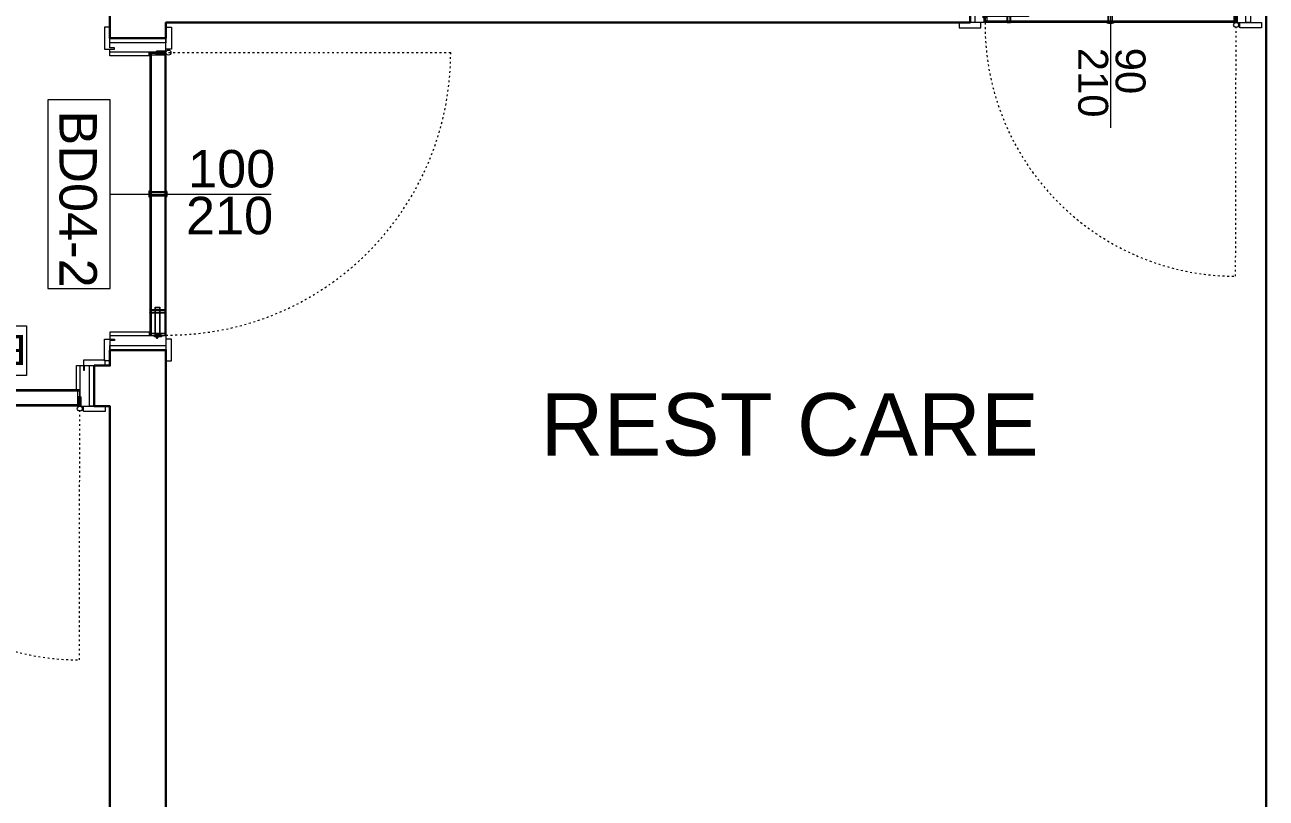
# Model space of a CAD drawing. Header units: centimetres. Extents: x 118932 to 154602, y -32682 to -23521.
# Drawn here: x 121888.6 to 122286.9, y -28468.2 to -28220.3 of the extents above; entities that cross this region are included whole.
import ezdxf

# ---------------------------------------------------------------- set-up
doc = ezdxf.new("R2010")
doc.units = ezdxf.units.CM
doc.header["$LTSCALE"] = 50
doc.header["$MEASUREMENT"] = 0
doc.linetypes.add('ACAD_ISO03W100', pattern=[30, 12, -18])
for name, color, linetype, lineweight, true_color in [('GEN_00_BL_Yazı', 7, 'Continuous', 0, 0x4f5250), ('GEN_02_TF_Kapı', 7, 'Continuous', 9, 0x4a3526), ('GEN_05_ML_Ahşap', 7, 'Continuous', 9, 0x745e3d), ('GEN_06_GR_İnce', 7, 'Continuous', 13, 0xb0b0a9), ('KALACAK DUVARLAR', 7, 'Continuous', 30, 0x005387)]:
    doc.layers.add(name, color=color, linetype=linetype, lineweight=lineweight, true_color=true_color)
doc.styles.add('ARIAL', font='arial.ttf')
doc.styles.add('arial_1_18', font='arial.ttf', dxfattribs={"height": 0.2})

# ---------------------------------------------------------------- blocks, each defined once
blk = doc.blocks.new('LEVEL -1_A BLOK_DUVAR')
at = {"layer": 'KALACAK DUVARLAR'}
for points in [[(48153.99, 9445), (48153.99, 8960.63), (47674.75, 8960.63)], [(47938.99, 9445), (47938.99, 9285), (48058.99, 9285), (48058.99, 9272), (47800.99, 9272), (47800.99, 9267), (47782.99, 9267), (47782.99, 9290), (47800.99, 9290), (47800.99, 9285), (47925.64, 9285), (47925.64, 9445)], [(47782.99, 8960.63), (47782.99, 9149), (47777.99, 9149), (47777.99, 9162), (47782.99, 9162), (47782.99, 9167), (47800.99, 9167), (47800.99, 8960.63)]]:
    blk.add_lwpolyline(points, dxfattribs=at)
blk = doc.blocks.new('LEVEL -1_A BLOK_MAHAL')
at = {"layer": 'GEN_00_BL_Yazı', "insert": (47921.17, 5002.16), "char_height": 20, "width": 445.9, "attachment_point": 1, "style": 'ARIAL'}
blk.add_mtext('REST CARE', dxfattribs=at)
blk = doc.blocks.new('BD03M')
at = {"layer": 'GEN_02_TF_Kapı'}
for p, q in [((4.2, 0.14), (4.2, -3)), ((4.5, 0.01), (4.5, -3)), ((4.8, 0.01), (4.8, -3)), ((5.1, 0.14), (5.1, -3)), ((44.31, 0), (44.31, -5.2, 0)), ((45.7, 0), (45.7, -5.2, 0)), ((77.07, 0), (77.07, -5.2, 0)), ((78.07, 0), (78.07, -5.2, 0)), ((85.5, 0), (85.5, -13)), ((85.5, 0), (90, 0)), ((4.5, 0), (0, 0)), ((4.5, -3), (4.2, -3)), ((4.5, 0), (4.5, -13)), ((4.82, -2.6), (4.5, -2.26)), ((4.82, -2.6), (4.5, -2.26)), ((4.82, -2.6), (4.5, -3.01)), ((4.8, 0), (85.2, 0)), ((4.8, -5.2), (4.8, 0)), ((4.8, -0.4), (85.2, -0.4)), ((4.8, -2.54), (4.8, -2.12)), ((4.8, -2.55), (4.82, -2.55)), ((4.8, -2.65), (4.8, -2.55)), ((4.8, -2.65), (4.82, -2.65)), ((4.8, -3.08), (4.8, -2.66)), ((5.1, -3), (4.8, -3)), ((4.82, -2.1), (5.18, -2.1)), ((4.82, -2.45), (4.82, -2.55)), ((4.82, -2.45), (4.93, -2.45)), ((4.82, -2.65), (4.82, -2.55)), ((4.82, -2.65), (4.82, -2.75)), ((4.82, -2.75), (4.93, -2.75)), ((5.18, -3.1), (4.82, -3.1)), ((4.93, -2.12), (4.93, -3.08)), ((4.93, -2.45), (4.93, -2.75)), ((5.2, -2.12), (5.2, -3.08)), ((5.4, -4.8), (5.4, -0.4)), ((84.6, -4.8), (84.6, -0.4)), ((84.8, -2.12), (84.8, -3.08)), ((85.18, -2.1), (84.82, -2.1)), ((84.82, -2.12), (84.82, -3.08)), ((85.18, -2.12), (84.82, -2.12)), ((84.82, -3.08), (85.18, -3.08)), ((84.82, -3.1), (85.18, -3.1)), ((85.07, -2.12), (85.07, -3.08)), ((85.18, -2.45), (85.07, -2.45)), ((85.07, -2.45), (85.07, -2.75)), ((85.18, -2.75), (85.07, -2.75)), ((85.18, -2.54), (85.18, -2.12)), ((85.18, -2.6), (85.5, -2.26)), ((85.18, -2.6), (85.5, -2.26)), ((85.18, -2.45), (85.18, -2.55)), ((85.18, -2.54), (85.2, -2.54)), ((85.2, -2.55), (85.18, -2.55)), ((85.18, -2.65), (85.18, -2.55)), ((85.18, -2.6), (85.5, -3.01)), ((85.18, -2.65), (85.18, -2.75)), ((85.2, -2.65), (85.18, -2.65)), ((85.18, -3.08), (85.18, -2.66)), ((85.18, -2.66), (85.2, -2.66)), ((85.2, -5.2), (85.2, 0)), ((85.2, -2.06), (85.2, -3.11)), ((86.2, -2.73), (85.2, -2.06)), ((85.2, -2.54), (85.2, -2.12)), ((85.2, -2.65), (85.2, -2.55)), ((85.2, -3.08), (85.2, -2.66)), ((86.2, -2.99), (85.2, -3.11)), ((85.2, -3.11), (85.2, -2.99)), ((85.7, -1.47), (85.8, -1.47)), ((85.8, -3.69), (85.7, -3.69)), ((85.8, -1.47), (85.8, -2.46)), ((85.8, -3.04), (85.8, -3.69)), ((86.2, -2.99), (86.2, -2.73)), ((5.7, -5.4), (4.5, -5.4)), ((4.8, -4.8), (85.2, -4.8)), ((4.8, -5.2), (85.2, -5.2)), ((5.7, -5.4), (5.7, -13)), ((44.41, -5.2), (45.6, -5.2)), ((84.3, -5.4), (84.3, -13)), ((84.3, -5.4), (85.5, -5.4)), ((3.5, -11.5), (3.1, -11.5)), ((3.1, -11.5), (3.1, -13)), ((3.5, -13), (3.5, -11.5)), ((86.5, -13), (86.5, -11.5)), ((86.5, -11.5), (86.9, -11.5)), ((86.9, -11.5), (86.9, -13)), ((3.1, -13), (0, -13)), ((5.7, -13), (3.5, -13)), ((84.3, -13), (86.5, -13))]:
    blk.add_line(p, q, dxfattribs=at)
at = {"layer": 'GEN_02_TF_Kapı', "linetype": 'ACAD_ISO03W100', "ltscale": 0.001}
blk.add_lwpolyline([(85.2, 0, 0.416564), (4.8, 81.35), (4.65, 0.8)], format="xyb", dxfattribs=at)
at = {"layer": 'GEN_02_TF_Kapı'}
for points in [[(3.5, 0), (-3.5, 0), (-3.5, 1.75), (3.5, 1.75)], [(46, 0), (44, 0), (44, 0.2), (44.4, 0.3), (45.6, 0.3), (46, 0.2)], [(44.41, 0), (44.31, 0), (44.31, -5.2), (44.41, -5.2)], [(45.6, -5.2), (44.4, -5.2), (44.4, 0), (45.6, 0)], [(45.6, 0), (45.7, 0), (45.7, -5.2), (45.6, -5.2)], [(77.17, 0), (77.07, 0), (77.07, -5.2), (77.17, -5.2)], [(77.07, 0), (77.17, 0), (77.17, -5.2), (77.07, -5.2)], [(77.17, -5.2), (77.97, -5.2), (77.97, 0), (77.17, 0)], [(77.97, 0), (78.07, 0), (78.07, -5.2), (77.97, -5.2)], [(78.07, 0), (77.97, 0), (77.97, -5.2), (78.07, -5.2)], [(86.5, 0), (93.5, 0), (93.5, 1.75), (86.5, 1.75)], [(88.5, 0), (90, 0), (90, -13), (88.5, -13)], [(0, 0), (1.5, 0), (1.5, -13), (0, -13)], [(71.25, -1.95), (85.1, -1.95), (85.1, -3.47), (71.25, -3.47)], [(71.35, -2.05), (85, -2.05), (85, -3.37), (71.35, -3.37)], [(85.2, -3.47), (85, -3.47), (85, -1.55), (85.2, -1.55)], [(85.7, -3.69), (85.5, -3.69), (85.5, -1.47), (85.7, -1.47)], [(46.01, -5.4), (44.01, -5.4), (44.01, -5.2), (46.01, -5.2)]]:
    blk.add_lwpolyline(points, close=True, dxfattribs=at)
for points in [[(4.8, -2.54), (4.82, -2.54), (4.82, -2.12), (5.18, -2.12), (5.18, -3.08), (4.82, -3.08), (4.82, -2.66), (4.8, -2.66)], [(3.1, -13), (-3.5, -13), (-3.5, -14.75), (3.5, -14.75), (3.5, -13)], [(86.9, -13), (93.5, -13), (93.5, -14.75), (86.5, -14.75), (86.5, -13)]]:
    blk.add_lwpolyline(points, dxfattribs=at)
blk.add_circle((4.65, 0.8), 0.8, dxfattribs=at)
for centre, start, end in [((4.82, -2.12), 91.5433, 178.4567), ((4.82, -3.08), 181.5433, 268.4567), ((5.18, -2.12), 1.5433, 88.4567), ((5.18, -3.08), 271.5433, 358.4567), ((84.82, -2.12), 91.5433, 178.4567), ((84.82, -3.08), 181.5433, 268.4567), ((85.18, -2.12), 1.5433, 88.4567), ((85.18, -3.08), 271.5433, 358.4567)]:
    blk.add_arc(centre, 0.0206, start, end, dxfattribs=at)
at = {"layer": 'GEN_05_ML_Ahşap'}
blk.add_lwpolyline([(45, -9.81), (45, 33.75)], dxfattribs=at)
blk.add_lwpolyline([(68.22, -25.81), (21.78, -25.81), (21.78, -9.81), (68.22, -9.81)], close=True, dxfattribs=at)
at = {"layer": 'GEN_00_BL_Yazı', "char_height": 9.6, "attachment_point": 7, "rotation": 90, "style": 'arial_1_18'}
for s, insert in [('\\A1;210', (55.44, 8.09)), ('\\A1;90', (43.44, 8.07))]:
    blk.add_mtext_dynamic_manual_height_columns(s, width=2834.1518, gutter_width=1500, heights=[310.23], dxfattribs=dict(at, insert=insert))
at = {"layer": 'GEN_00_BL_Yazı', "insert": (66.54, -22.98), "char_height": 9.6, "attachment_point": 9, "style": 'arial_1_18'}
blk.add_mtext_dynamic_manual_height_columns('\\A1;BD03M', width=2834.1518, gutter_width=1500, heights=[310.23], dxfattribs=at)
blk = doc.blocks.new('BD04-2')
at = {"layer": 'GEN_02_TF_Kapı'}
for p, q in [((4.5, 0), (0, 0)), ((4.2, 0.14), (4.2, -3)), ((4.5, 0.01), (4.5, -3)), ((4.5, 0), (4.5, -18)), ((4.8, 0.01), (4.8, -3)), ((4.8, 0), (95.2, 0)), ((4.8, -5.2), (4.8, 0)), ((5.1, 0.14), (5.1, -3)), ((49.31, 0), (49.31, -5.2, 0)), ((50.7, 0), (50.7, -5.2, 0)), ((87.07, 0), (87.07, -5.2, 0)), ((88.07, 0), (88.07, -5.2, 0)), ((95.2, -5.2), (95.2, 0)), ((95.5, 0), (95.5, -18)), ((95.5, 0), (100, 0)), ((4.5, -3), (4.2, -3)), ((4.82, -2.6), (4.5, -2.26)), ((4.82, -2.6), (4.5, -2.26)), ((4.82, -2.6), (4.5, -3.01)), ((4.8, -0.4), (95.2, -0.4)), ((4.8, -2.54), (4.8, -2.12)), ((4.8, -2.55), (4.82, -2.55)), ((4.8, -2.65), (4.8, -2.55)), ((4.8, -2.65), (4.82, -2.65)), ((4.8, -3.08), (4.8, -2.66)), ((5.1, -3), (4.8, -3)), ((4.82, -2.1), (5.18, -2.1)), ((4.82, -2.45), (4.82, -2.55)), ((4.82, -2.45), (4.93, -2.45)), ((4.82, -2.65), (4.82, -2.55)), ((4.82, -2.65), (4.82, -2.75)), ((4.82, -2.75), (4.93, -2.75)), ((5.18, -3.1), (4.82, -3.1)), ((4.93, -2.12), (4.93, -3.08)), ((4.93, -2.45), (4.93, -2.75)), ((5.2, -2.12), (5.2, -3.08)), ((5.4, -4.8), (5.4, -0.4)), ((94.6, -4.8), (94.6, -0.4)), ((94.8, -2.12), (94.8, -3.08)), ((95.18, -2.1), (94.82, -2.1)), ((94.82, -2.12), (94.82, -3.08)), ((95.18, -2.12), (94.82, -2.12)), ((94.82, -3.08), (95.18, -3.08)), ((94.82, -3.1), (95.18, -3.1)), ((95.07, -2.12), (95.07, -3.08)), ((95.18, -2.45), (95.07, -2.45)), ((95.07, -2.45), (95.07, -2.75)), ((95.18, -2.75), (95.07, -2.75)), ((95.18, -2.54), (95.18, -2.12)), ((95.18, -2.6), (95.5, -2.26)), ((95.18, -2.6), (95.5, -2.26)), ((95.18, -2.45), (95.18, -2.55)), ((95.18, -2.54), (95.2, -2.54)), ((95.2, -2.55), (95.18, -2.55)), ((95.18, -2.65), (95.18, -2.55)), ((95.18, -2.6), (95.5, -3.01)), ((95.18, -2.65), (95.18, -2.75)), ((95.2, -2.65), (95.18, -2.65)), ((95.18, -3.08), (95.18, -2.66)), ((95.18, -2.66), (95.2, -2.66)), ((95.2, -2.06), (95.2, -3.11)), ((96.2, -2.73), (95.2, -2.06)), ((95.2, -2.54), (95.2, -2.12)), ((95.2, -2.65), (95.2, -2.55)), ((95.2, -3.08), (95.2, -2.66)), ((96.2, -2.99), (95.2, -3.11)), ((95.2, -3.11), (95.2, -2.99)), ((95.7, -1.47), (95.8, -1.47)), ((95.8, -3.69), (95.7, -3.69)), ((95.8, -1.47), (95.8, -2.46)), ((95.8, -3.04), (95.8, -3.69)), ((96.2, -2.99), (96.2, -2.73)), ((5.7, -5.4), (4.5, -5.4)), ((4.8, -4.8), (95.2, -4.8)), ((4.8, -5.2), (95.2, -5.2)), ((5.7, -5.4), (5.7, -18)), ((49.41, -5.2), (50.6, -5.2)), ((94.3, -5.4), (94.3, -18)), ((94.3, -5.4), (95.5, -5.4)), ((3.1, -18), (0, -18)), ((3.5, -16.5), (3.1, -16.5)), ((3.1, -16.5), (3.1, -18)), ((3.5, -18), (3.5, -16.5)), ((5.7, -18), (3.5, -18)), ((94.3, -18), (96.5, -18)), ((96.5, -18), (96.5, -16.5)), ((96.5, -16.5), (96.9, -16.5)), ((96.9, -16.5), (96.9, -18))]:
    blk.add_line(p, q, dxfattribs=at)
at = {"layer": 'GEN_02_TF_Kapı', "linetype": 'ACAD_ISO03W100', "ltscale": 0.001}
blk.add_lwpolyline([(4.65, 0.8), (4.65, 91.35, -0.416804), (95.2, 0)], format="xyb", dxfattribs=at)
at = {"layer": 'GEN_02_TF_Kapı'}
for points in [[(3.5, 0), (-3.5, 0), (-3.5, 1.75), (3.5, 1.75)], [(0, 0), (1.5, 0), (1.5, -18), (0, -18)], [(51, 0), (49, 0), (49, 0.2), (49.4, 0.3), (50.6, 0.3), (51, 0.2)], [(49.41, 0), (49.31, 0), (49.31, -5.2), (49.41, -5.2)], [(50.6, -5.2), (49.4, -5.2), (49.4, 0), (50.6, 0)], [(50.6, 0), (50.7, 0), (50.7, -5.2), (50.6, -5.2)], [(87.17, 0), (87.07, 0), (87.07, -5.2), (87.17, -5.2)], [(87.07, 0), (87.17, 0), (87.17, -5.2), (87.07, -5.2)], [(87.17, -5.2), (87.97, -5.2), (87.97, 0), (87.17, 0)], [(87.97, 0), (88.07, 0), (88.07, -5.2), (87.97, -5.2)], [(88.07, 0), (87.97, 0), (87.97, -5.2), (88.07, -5.2)], [(96.5, 0), (103.5, 0), (103.5, 1.75), (96.5, 1.75)], [(98.5, 0), (100, 0), (100, -18), (98.5, -18)], [(86.25, -1.95), (95.1, -1.95), (95.1, -3.47), (86.25, -3.47)], [(86.35, -2.05), (95, -2.05), (95, -3.37), (86.35, -3.37)], [(95.2, -3.47), (95, -3.47), (95, -1.55), (95.2, -1.55)], [(95.7, -3.69), (95.5, -3.69), (95.5, -1.47), (95.7, -1.47)], [(51.01, -5.4), (49.01, -5.4), (49.01, -5.2), (51.01, -5.2)]]:
    blk.add_lwpolyline(points, close=True, dxfattribs=at)
for points in [[(4.8, -2.54), (4.82, -2.54), (4.82, -2.12), (5.18, -2.12), (5.18, -3.08), (4.82, -3.08), (4.82, -2.66), (4.8, -2.66)], [(3.1, -18), (-3.5, -18), (-3.5, -19.75), (3.5, -19.75), (3.5, -18)], [(96.9, -18), (103.5, -18), (103.5, -19.75), (96.5, -19.75), (96.5, -18)]]:
    blk.add_lwpolyline(points, dxfattribs=at)
blk.add_circle((4.65, 0.8), 0.8, dxfattribs=at)
for centre, start, end in [((4.82, -2.12), 91.5433, 178.4567), ((4.82, -3.08), 181.5433, 268.4567), ((5.18, -2.12), 1.5433, 88.4567), ((5.18, -3.08), 271.5433, 358.4567), ((94.82, -2.12), 91.5433, 178.4567), ((94.82, -3.08), 181.5433, 268.4567), ((95.18, -2.12), 1.5433, 88.4567), ((95.18, -3.08), 271.5433, 358.4567)]:
    blk.add_arc(centre, 0.0206, start, end, dxfattribs=at)
at = {"layer": 'GEN_05_ML_Ahşap'}
blk.add_lwpolyline([(50, -17.88), (50, 33.75)], dxfattribs=at)
blk.add_lwpolyline([(19.75, -37.88), (80.25, -37.88), (80.25, -17.88), (19.75, -17.88)], close=True, dxfattribs=at)
at = {"layer": 'GEN_00_BL_Yazı', "char_height": 12, "attachment_point": 7, "rotation": 90, "style": 'arial_1_18'}
for s, insert in [('\\A1;100', (48.05, 7.09)), ('\\A1;210', (63.05, 6.41))]:
    blk.add_mtext_dynamic_manual_height_columns(s, width=3542.6897, gutter_width=1875, heights=[387.79], dxfattribs=dict(at, insert=insert))
at = {"layer": 'GEN_00_BL_Yazı', "insert": (23.17, -34.34), "char_height": 12, "attachment_point": 7, "style": 'arial_1_18'}
blk.add_mtext_dynamic_manual_height_columns('\\A1;BD04-2', width=3542.6897, gutter_width=1875, heights=[387.79], dxfattribs=at)
blk = doc.blocks.new('basement kapılar')
at = {"color": 5}
for name, p, rotation in [('BD03M', (-1685.19, -459.05), 180), ('BD04-2', (-2033.19, -464.05), 270), ('BD03M', (-2056.19, -582.05), 180)]:
    blk.add_blockref(name, p, dxfattribs=dict(at, rotation=rotation))
blk = doc.blocks.new('LEVEL -1 KAPILAR')
at = {"color": 5}
blk.add_blockref('basement kapılar', (-3850.43, 728.24), dxfattribs=at)

msp = doc.modelspace()

# ---------------------------------------------------------------- block references
for name, p in [('LEVEL -1_A BLOK_DUVAR', (74132.92, -37491.52)), ('LEVEL -1_A BLOK_MAHAL', (74132.92, -33340.52))]:
    msp.add_blockref(name, p)
at = {"layer": 'GEN_06_GR_İnce'}
msp.add_blockref('LEVEL -1 KAPILAR', (127817.53, -28488.7), dxfattribs=at)

doc.saveas('drawing.dxf')
